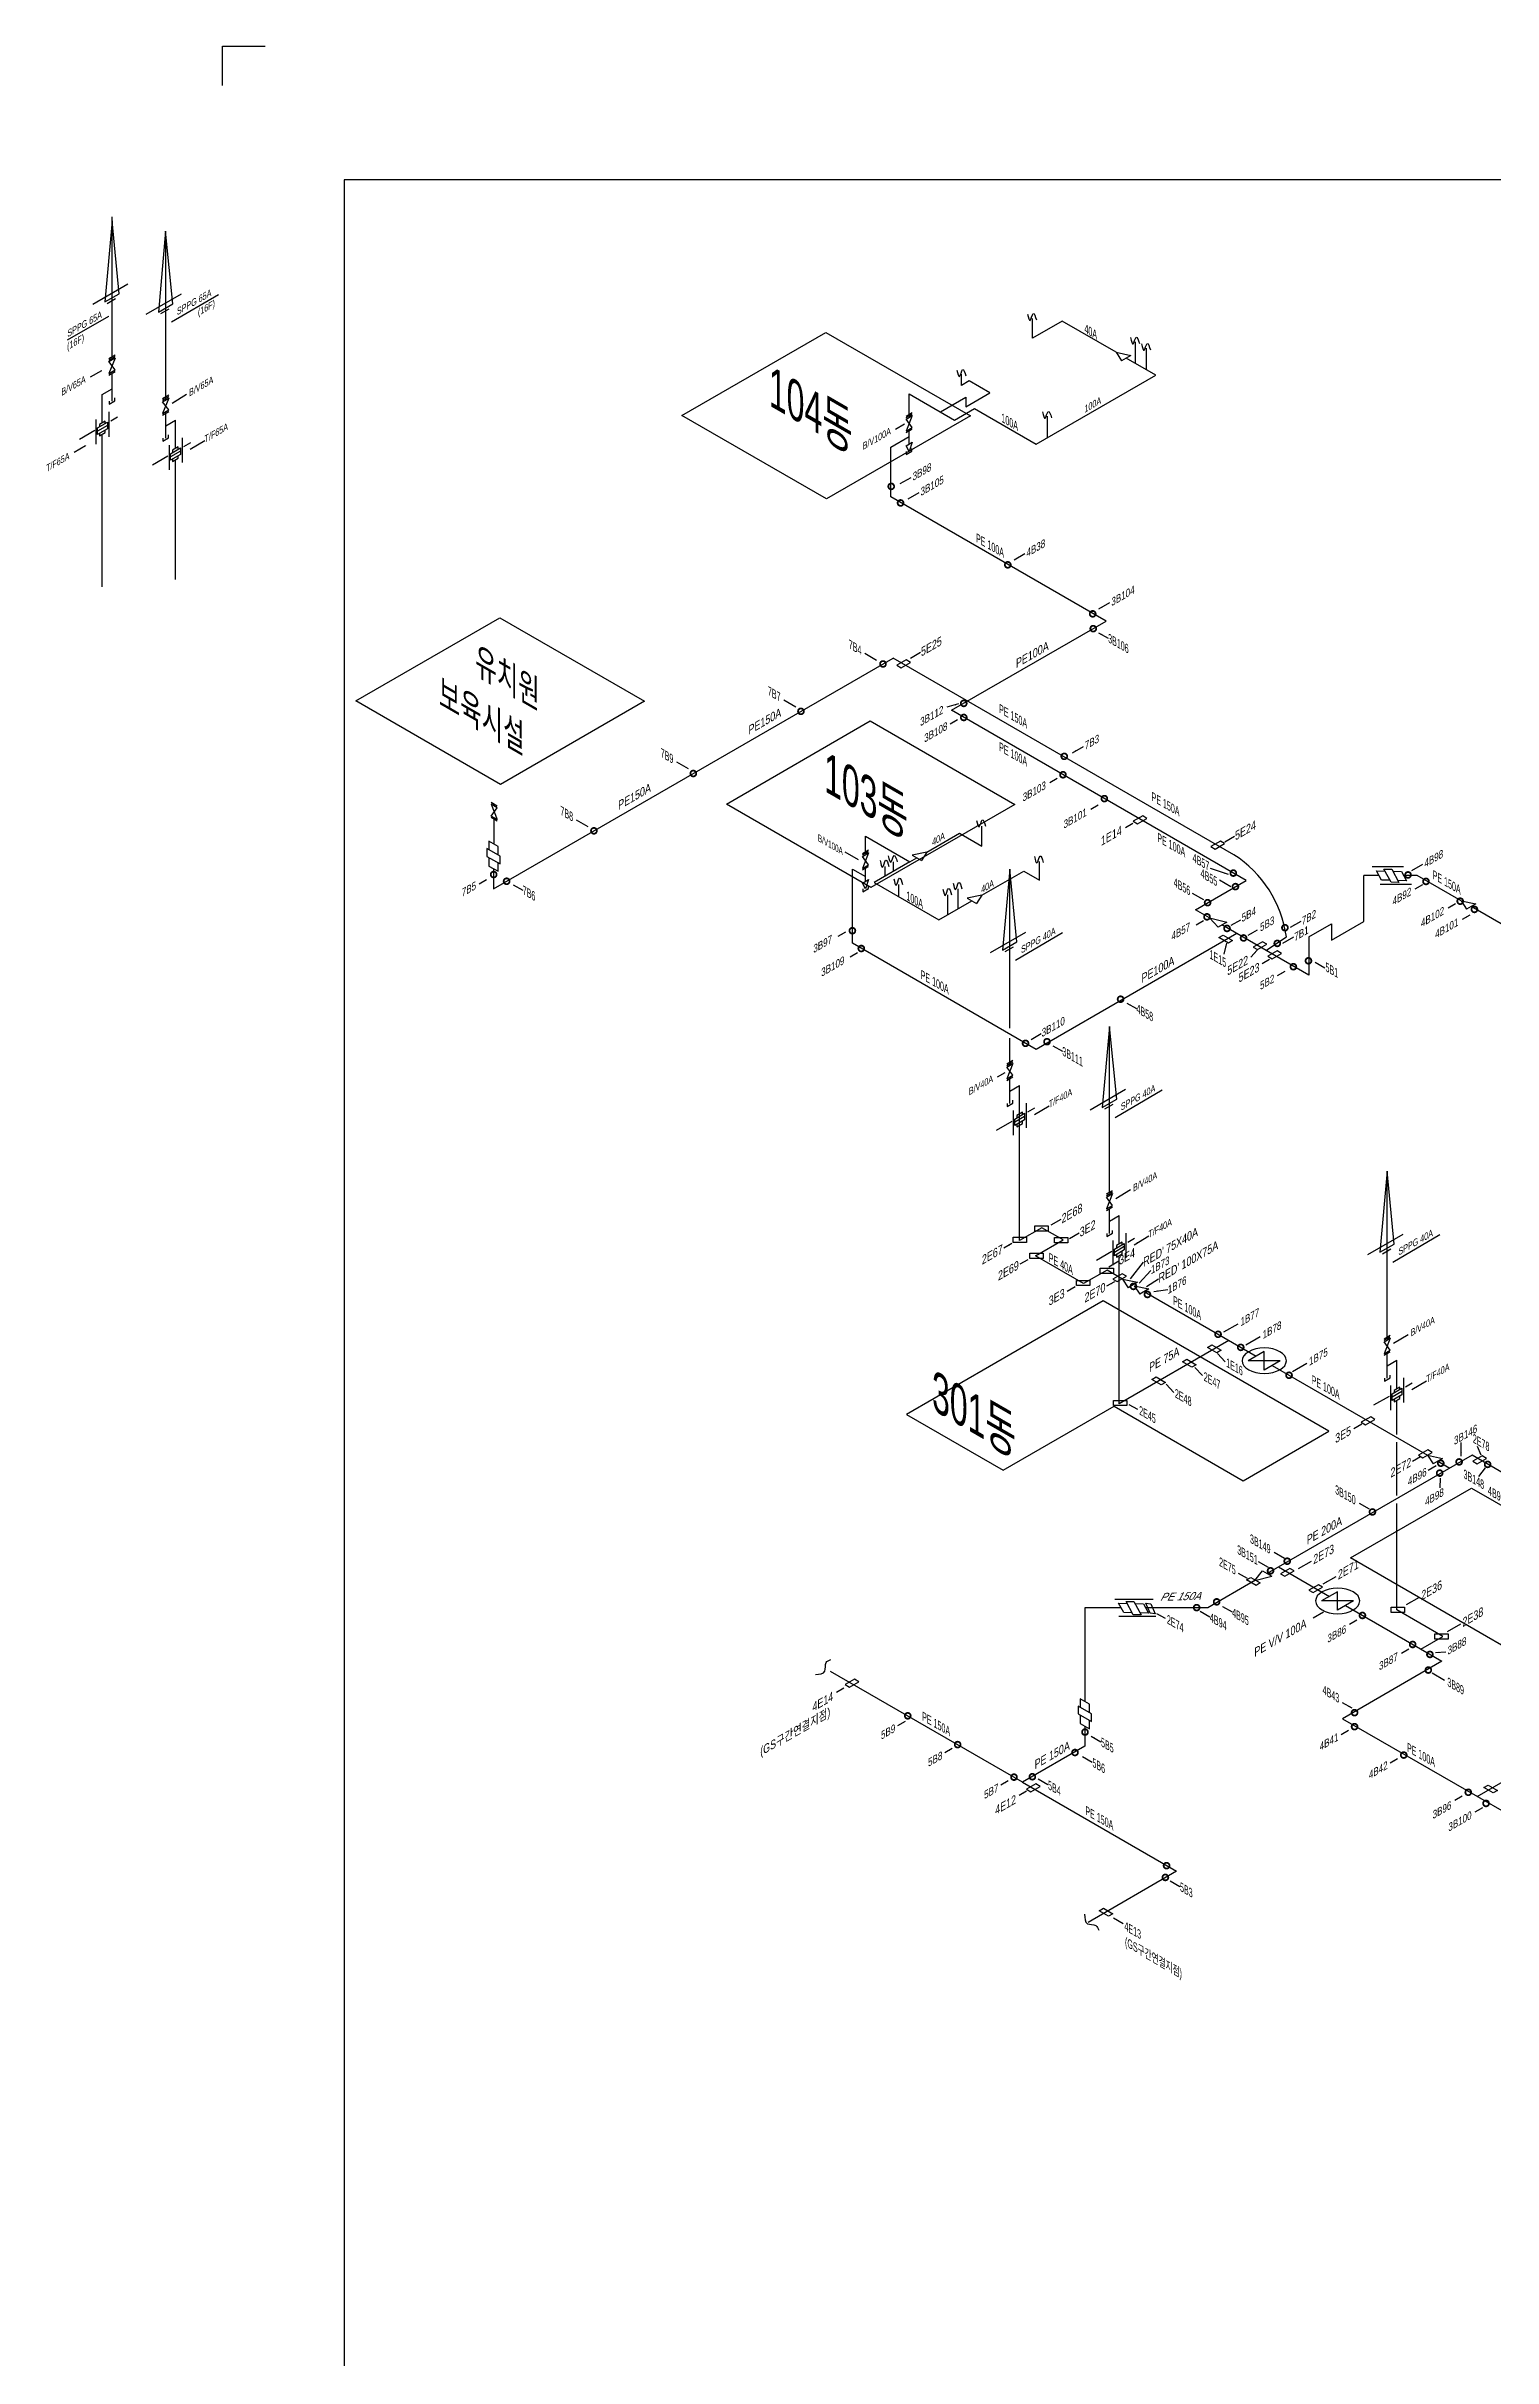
# Model space of a CAD drawing. Extents: x 207357 to 2790028, y 575219 to 1181204.
# Drawn here: x 207357 to 428327, y 828046 to 1181204 of the extents above; entities that cross this region are included whole.
import ezdxf

# ---------------------------------------------------------------- set-up
doc = ezdxf.new("R2010")
doc.units = 0
doc.header["$LTSCALE"] = 100
doc.layers.get('0').update_dxf_attribs({"linetype": 'CONTINUOUS'})
for name, color, linetype in [('2차ABF', 4, 'CONTINUOUS'), ('ABF', 4, 'CONTINUOUS'), ('EF', 6, 'CONTINUOUS'), ('GAS', 1, 'CONTINUOUS'), ('GTEXT', 2, 'CONTINUOUS'), ('건축', 9, 'CONTINUOUS'), ('연장', 3, 'CONTINUOUS')]:
    doc.layers.add(name, color=color, linetype=linetype)
doc.styles.get("Standard").update_dxf_attribs({"font": 'Dotum.ttf'})
doc.dimstyles.get("Standard").update_dxf_attribs({"dimtxt": 0.18, "dimasz": 0.18, "dimexe": 0.18, "dimexo": 0.0625, "dimgap": 0.09, "dimtad": 0, "dimtih": 1, "dimtoh": 1, "dimdec": 4, "dimzin": 0, "dimdsep": 46, "dimtxsty": 'Standard', "dimcen": 0.09, "dimadec": 0, "dimazin": 0, "dimtfac": 1, "dimtdec": 4, "dimtofl": 0, "dimtmove": 0, "dimatfit": 3, "dimfxl": 0, "dimtolj": 1, "dimtzin": 0, "dimarcsym": 0})

# ---------------------------------------------------------------- blocks, each defined once
blk = doc.blocks.new('E')
at = {"layer": 'EF'}
for p, q in [((266, 588), (-1165, -238)), ((-508, -618), (924, 208)), ((924, 208), (266, 588)), ((-1165, -238), (-508, -618))]:
    blk.add_line(p, q, dxfattribs=at)

msp = doc.modelspace()

# ---------------------------------------------------------------- linework, layer by layer
for p, q in [((304471, 1124783), (326447, 1137471)), ((326447, 1137471), (348536, 1124718)), ((326560, 1112030), (304471, 1124783)), ((348536, 1124718), (326560, 1112030)), ((254675, 1081184), (276651, 1093872)), ((276651, 1093872), (298739, 1081119)), ((276763, 1068431), (254675, 1081184)), ((298739, 1081119), (276763, 1068431)), ((311248, 1065429), (333225, 1078117)), ((333225, 1078117), (355313, 1065364)), ((333337, 1052676), (311248, 1065429)), ((355313, 1065364), (333337, 1052676)), ((368801, 989534), (355675, 981955)), ((403311, 969609), (368801, 989534)), ((355675, 981955), (338748, 972183)), ((338748, 972183), (353554, 963635)), ((353554, 963635), (370480, 973407)), ((370480, 973407), (390185, 962031)), ((390185, 962031), (403311, 969609)), ((406597, 950235), (425104, 960920)), ((425104, 960920), (509500, 912194)), ((490993, 901509), (406597, 950235))]:
    msp.add_line(p, q)
at = {"layer": 'ABF', "const_width": 271}
for points in [[(335989, 1113954, -1), (336880, 1113954, -1)], [(335989, 1113954, -1), (336880, 1113954, -1)], [(337415, 1111429, -1), (338307, 1111429, -1)], [(337415, 1111429, -1), (338307, 1111429, -1)], [(353798, 1101971, -1), (354689, 1101971, -1)], [(353798, 1101971, -1), (354689, 1101971, -1)], [(366770, 1094481, -1), (367662, 1094481, -1)], [(366770, 1094481, -1), (367662, 1094481, -1)], [(366852, 1092222, -1), (367743, 1092222, -1)], [(366852, 1092222, -1), (367743, 1092222, -1)], [(334735, 1086825, -1), (335626, 1086825, -1)], [(347072, 1080803, -1), (347963, 1080803, -1)], [(347072, 1080803, -1), (347963, 1080803, -1)], [(322200, 1079588, -1), (323091, 1079588, -1)], [(347072, 1078651, -1), (347963, 1078651, -1)], [(305755, 1070094, -1), (306647, 1070094, -1)], [(362232, 1069899, -1), (363123, 1069899, -1)], [(362423, 1072710, -1), (363314, 1072710, -1)], [(368548, 1066252, -1), (369439, 1066252, -1)], [(290575, 1061330, -1), (291467, 1061330, -1)], [(275260, 1054657, -1), (276151, 1054657, -1)], [(277235, 1053628, -1), (278127, 1053628, -1)], [(388255, 1054874, -1), (389147, 1054874, -1)], [(388573, 1052809, -1), (389465, 1052809, -1)], [(414941, 1054598, -1), (415832, 1054598, -1)], [(417680, 1053603, -1), (418571, 1053603, -1)], [(384324, 1050356, -1), (385216, 1050356, -1)], [(422909, 1050584, -1), (423800, 1050584, -1)], [(425083, 1049329, -1), (425974, 1049329, -1)], [(330057, 1046070, -1), (330948, 1046070, -1)], [(384226, 1048192, -1), (385117, 1048192, -1)], [(387292, 1046422, -1), (388183, 1046422, -1)], [(389814, 1044966, -1), (390706, 1044966, -1)], [(396132, 1046530, -1), (397023, 1046530, -1)], [(331418, 1043350, -1), (332310, 1043350, -1)], [(394964, 1044135, -1), (395856, 1044135, -1)], [(399726, 1041477, -1), (400617, 1041477, -1)], [(397423, 1040573, -1), (398314, 1040573, -1)], [(371031, 1035609, -1), (371922, 1035609, -1)], [(356507, 1028865, -1), (357398, 1028865, -1)], [(359787, 1029117, -1), (360678, 1029117, -1)], [(372993, 991731, -1), (373885, 991731, -1)], [(375132, 990496, -1), (376024, 990496, -1)], [(385923, 984414, -1), (386814, 984414, -1)], [(389387, 982414, -1), (390279, 982414, -1)], [(396766, 978154, -1), (397657, 978154, -1)], [(419941, 964712, -1), (420832, 964712, -1)], [(422742, 964914, -1), (423634, 964914, -1)], [(427100, 964536, -1), (427991, 964536, -1)], [(419776, 963202, -1), (420667, 963202, -1)], [(409501, 957269, -1), (410392, 957269, -1)], [(396476, 949750, -1), (397368, 949750, -1)], [(393935, 948282, -1), (394826, 948282, -1)], [(382650, 942650, -1), (383542, 942650, -1)], [(385709, 943533, -1), (386601, 943533, -1)], [(407972, 941454, -1), (408863, 941454, -1)], [(415645, 937024, -1), (416536, 937024, -1)], [(418278, 935504, -1), (419169, 935504, -1)], [(418035, 933114, -1), (418927, 933114, -1)], [(338516, 926123, -1), (339407, 926123, -1)], [(406768, 926609, -1), (407660, 926609, -1)], [(346138, 921722, -1), (347029, 921722, -1)], [(365589, 923638, -1), (366481, 923638, -1)], [(406773, 924466, -1), (407665, 924466, -1)], [(364058, 920515, -1), (364949, 920515, -1)], [(414285, 920129, -1), (415177, 920129, -1)], [(354743, 916754, -1), (355634, 916754, -1)], [(357550, 916818, -1), (358442, 916818, -1)], [(424141, 914439, -1), (425032, 914439, -1)], [(426860, 912739, -1), (427751, 912739, -1)], [(377871, 901433, -1), (378762, 901433, -1)], [(378057, 903231, -1), (378948, 903231, -1)]]:
    msp.add_lwpolyline(points, format="xyb", close=True, dxfattribs=at)
at = {"layer": 'EF'}
for points in [[(358391, 1001001), (360433, 1001001), (360433, 1000191), (358391, 1000191)], [(355067, 999255), (357108, 999255), (357108, 998445), (355067, 998445)], [(357624, 996785), (359665, 996785), (359665, 995975), (357624, 995975)], [(361375, 999212), (363416, 999212), (363416, 998402), (361375, 998402)], [(364742, 992654), (366783, 992654), (366783, 991844), (364742, 991844)], [(368364, 994528), (370406, 994528), (370406, 993718), (368364, 993718)], [(370369, 974319), (372411, 974319), (372411, 973509), (370369, 973509)], [(412783, 942730), (414824, 942730), (414824, 941920), (412783, 941920)], [(419469, 938660), (421510, 938660), (421510, 937850), (419469, 937850)]]:
    msp.add_lwpolyline(points, close=True, dxfattribs=at)
at = {"layer": 'GAS'}
for p, q in [((217412, 1137648), (217412, 1155130)), ((225607, 1131999), (225607, 1152883)), ((217412, 1133773), (217412, 1137648)), ((358037, 1136609), (358037, 1139630)), ((362549, 1139214), (358037, 1136609)), ((370790, 1134456), (362549, 1139214)), ((373734, 1132756), (373734, 1136049)), ((375418, 1131784), (375418, 1135077)), ((217412, 1126983), (217412, 1131240)), ((225607, 1127654), (225607, 1131999)), ((347165, 1129374), (347165, 1131096)), ((358601, 1120417), (376853, 1130956)), ((376853, 1130956), (372340, 1133561)), ((215924, 1128017), (217412, 1128876)), ((215924, 1123672), (215924, 1128017)), ((339166, 1128108), (346115, 1124096)), ((339166, 1124976), (339166, 1128108)), ((343956, 1125342), (347840, 1127584)), ((348356, 1130062), (347165, 1129374)), ((347840, 1126134), (351500, 1128247)), ((347840, 1127584), (347840, 1126134)), ((351500, 1128247), (348356, 1130062)), ((225607, 1121334), (225607, 1125121)), ((225607, 1123228), (227096, 1124087)), ((227096, 1119742), (227096, 1124087)), ((346115, 1124096), (349172, 1125861)), ((349172, 1125861), (358601, 1120417)), ((360307, 1121402), (360307, 1124695)), ((215924, 1098615), (215924, 1121925)), ((336382, 1119973), (339166, 1121580)), ((336382, 1112350), (336382, 1119973)), ((339166, 1121580), (339166, 1122443)), ((339166, 1120447), (339166, 1121928)), ((227096, 1099751), (227096, 1117995)), ((369250, 1093374), (336382, 1112350)), ((345656, 1079752), (369250, 1093374)), ((275688, 1052483), (336750, 1087737)), ((388795, 1057689), (336750, 1087737)), ((390660, 1053769), (345656, 1079752)), ((275775, 1059298), (275775, 1063086)), ((332504, 1058162), (332504, 1060531)), ((332504, 1060531), (339301, 1056607)), ((341884, 1058098), (346844, 1060962)), ((346844, 1060962), (350258, 1058991)), ((350258, 1058991), (350258, 1062036)), ((339301, 1056607), (333807, 1053435)), ((336768, 1055144), (336768, 1056603)), ((339301, 1056607), (340335, 1057204)), ((359072, 1053816), (359072, 1056636)), ((275688, 1055556), (275688, 1052483)), ((330505, 1044148), (330505, 1055498)), ((330505, 1055498), (332504, 1054344)), ((332504, 1054765), (332504, 1055628)), ((332504, 1053633), (332504, 1055113)), ((333807, 1053435), (343722, 1047711)), ((335508, 1054417), (335508, 1055876)), ((337599, 1051246), (337599, 1053114)), ((346663, 1049410), (346663, 1052454)), ((350302, 1051510), (356683, 1055195)), ((354558, 1034504), (354558, 1055388)), ((356683, 1055195), (359072, 1053816)), ((382896, 1049286), (390660, 1053769)), ((410950, 1054523), (408625, 1054520)), ((408632, 1047490), (408632, 1054520)), ((416789, 1054530), (414688, 1054527)), ((423499, 1050656), (416789, 1054530)), ((343722, 1047711), (348753, 1050616)), ((345089, 1048500), (345089, 1051545)), ((385062, 1048036), (382896, 1049286)), ((430570, 1046574), (425049, 1049761)), ((389228, 1045630), (358583, 1027937)), ((400228, 1039280), (386948, 1046947)), ((400228, 1045138), (403688, 1047136)), ((403688, 1044636), (408632, 1047490)), ((403688, 1047136), (403688, 1044636)), ((358583, 1027937), (330505, 1044148)), ((393661, 1043071), (396799, 1045156)), ((400228, 1045138), (400228, 1039280)), ((354558, 1031196), (354558, 1034504)), ((369789, 1010476), (369789, 1031359)), ((354558, 1028470), (354558, 1029645)), ((354558, 1026002), (354558, 1029593)), ((354558, 1019682), (354558, 1023469)), ((354558, 1021575), (356047, 1022435)), ((356047, 1002255), (356047, 1022435)), ((356047, 1022247), (356047, 1022435)), ((369789, 1006131), (369789, 1010476)), ((412201, 988354), (412201, 1009238)), ((369789, 999811), (369789, 1003598)), ((356047, 998728), (356047, 1002255)), ((359456, 1000696), (356047, 998728)), ((362689, 998830), (359456, 1000696)), ((369789, 1001704), (371277, 1002563)), ((371277, 998219), (371277, 1002563)), ((358475, 996397), (362689, 998830)), ((365824, 992154), (358475, 996397)), ((371277, 978227), (371277, 996471)), ((369400, 994218), (365824, 992154)), ((371791, 992838), (369400, 994218)), ((375098, 990929), (392165, 981075)), ((412201, 984009), (412201, 988354)), ((388028, 983464), (371277, 973793)), ((394611, 979663), (418383, 965938)), ((412201, 977689), (412201, 981476)), ((412201, 979582), (413690, 980442)), ((413690, 976097), (413690, 980442)), ((371277, 973793), (371277, 978227)), ((413690, 969116), (413690, 974350)), ((413690, 959803), (413690, 967916)), ((425177, 965940), (393886, 947874)), ((419932, 965044), (421778, 963978)), ((430298, 962983), (425177, 965940)), ((413690, 946975), (413690, 958561)), ((392000, 946785), (384826, 942643)), ((395599, 948863), (403371, 944375)), ((413690, 942305), (413690, 946975)), ((405817, 942963), (420557, 934453)), ((371556, 942627), (366017, 942612)), ((366017, 942612), (366017, 928329)), ((384826, 942643), (375294, 942631)), ((420721, 938246), (413690, 942305)), ((417354, 936302), (420721, 938246)), ((356493, 915965), (327161, 932899)), ((420557, 934453), (405374, 925686)), ((405374, 925686), (464284, 891675)), ((366017, 924537), (366017, 921463)), ((425927, 913820), (444835, 924737)), ((366017, 921463), (356493, 915965)), ((356493, 915965), (380039, 902370)), ((380039, 902370), (366525, 894568))]:
    msp.add_line(p, q, dxfattribs=at)
at = {"layer": 'GAS', "color": 50}
for p, q in [((216843, 1139904), (210570, 1136283)), ((215778, 1131629), (214045, 1130629)), ((213353, 1120159), (211620, 1119159))]:
    msp.add_line(p, q, dxfattribs=at)
at = {"layer": 'GAS'}
msp.add_arc((379069, 1042656), 17905, 8.02845, 57.09949, dxfattribs=at)
at = {"layer": 'GAS', "color": 50}
for points in [[(216826, 1139933), (217016, 1140004), (216860, 1139875)], [(215761, 1131658), (215951, 1131729), (215794, 1131600)], [(213336, 1120188), (213526, 1120259), (213369, 1120130)]]:
    msp.add_solid(points, dxfattribs=at)
at = {"layer": 'GTEXT', "color": 5}
for p, q in [((252876, 1160791), (252876, 662594)), ((965488, 1160791), (252876, 1160791))]:
    msp.add_line(p, q, dxfattribs=at)
at = {"layer": 'GTEXT'}
for p, q in [((217404, 1154518), (216306, 1142132)), ((218501, 1143400), (217404, 1154518)), ((225599, 1152970), (224501, 1140583)), ((226696, 1141851), (225599, 1152970)), ((214452, 1141801), (219843, 1144913)), ((216306, 1142132), (218501, 1143400)), ((216688, 1141916), (217950, 1142644)), ((222646, 1140252), (228037, 1143365)), ((224501, 1140583), (226696, 1141851)), ((224883, 1140367), (226145, 1141095)), ((216942, 1133502), (217883, 1134045)), ((216942, 1133258), (217883, 1133801)), ((370790, 1134456), (371631, 1133152)), ((370790, 1134456), (373049, 1133971)), ((373049, 1133971), (371631, 1133152)), ((216942, 1133018), (217883, 1133562)), ((217883, 1133562), (216942, 1131208)), ((217883, 1131751), (216942, 1133018)), ((216942, 1131208), (217883, 1131751)), ((216942, 1130968), (217883, 1131512)), ((216989, 1126534), (217859, 1127036)), ((216989, 1126997), (216989, 1126534)), ((217859, 1127036), (217859, 1127461)), ((225137, 1127383), (226078, 1127926)), ((225137, 1127139), (226078, 1127682)), ((226078, 1127443), (225137, 1125089)), ((225137, 1126900), (226078, 1127443)), ((226078, 1125632), (225137, 1126900)), ((214949, 1124186), (214949, 1120403)), ((215178, 1122883), (216691, 1123757)), ((216691, 1123261), (215178, 1122388)), ((216360, 1123924), (215488, 1123421)), ((215488, 1123421), (215488, 1123062)), ((216360, 1123566), (216360, 1123924)), ((216691, 1123757), (216691, 1122750)), ((216926, 1125327), (216926, 1121545)), ((217208, 1123959), (218268, 1124571)), ((225137, 1125089), (226078, 1125632)), ((225137, 1124850), (226078, 1125393)), ((338695, 1124705), (339636, 1125248)), ((338695, 1124461), (339636, 1125004)), ((338695, 1124222), (339636, 1124765)), ((339636, 1124765), (338695, 1122411)), ((339636, 1122954), (338695, 1124222)), ((212417, 1121193), (214774, 1122553)), ((215178, 1121876), (215178, 1122883)), ((216691, 1122750), (215178, 1121876)), ((215488, 1121673), (216360, 1122177)), ((215488, 1122055), (215488, 1121673)), ((216360, 1122177), (216360, 1122559)), ((225184, 1120885), (226053, 1121387)), ((225184, 1121348), (225184, 1120885)), ((226053, 1121387), (226053, 1121812)), ((226121, 1120256), (226121, 1116473)), ((226349, 1118953), (227863, 1119827)), ((227532, 1119994), (226660, 1119491)), ((227532, 1119636), (227532, 1119994)), ((227863, 1119827), (227863, 1118820)), ((228098, 1121397), (228098, 1117615)), ((228379, 1120029), (229440, 1120641)), ((338695, 1122411), (339636, 1122954)), ((338695, 1122171), (339636, 1122715)), ((338695, 1120176), (339636, 1120719)), ((339166, 1119308), (338695, 1120176)), ((339636, 1120719), (339166, 1119308)), ((339610, 1119330), (339610, 1119755)), ((223589, 1117263), (225945, 1118623)), ((227863, 1119331), (226349, 1118458)), ((226349, 1117946), (226349, 1118953)), ((227863, 1118820), (226349, 1117946)), ((226660, 1119491), (226660, 1119132)), ((226660, 1117743), (227532, 1118247)), ((226660, 1118125), (226660, 1117743)), ((227532, 1118247), (227532, 1118629)), ((338741, 1118828), (339610, 1119330)), ((338741, 1119292), (338741, 1118828)), ((276245, 1065104), (275304, 1065647)), ((275304, 1065407), (276245, 1063053)), ((276245, 1064864), (275304, 1065407)), ((275304, 1063597), (276245, 1064864)), ((276245, 1063053), (275304, 1063597)), ((276245, 1062814), (275304, 1063357)), ((274991, 1059751), (274991, 1058453)), ((276385, 1058946), (274991, 1059751)), ((276693, 1057470), (274686, 1058629)), ((274686, 1058629), (274686, 1057434)), ((274686, 1057434), (276693, 1056275)), ((274991, 1057258), (274991, 1055959)), ((274991, 1055959), (276385, 1055154)), ((276385, 1057648), (276385, 1058946)), ((276385, 1055154), (276385, 1056452)), ((276693, 1056275), (276693, 1057470)), ((332034, 1057890), (332975, 1058433)), ((332034, 1057646), (332975, 1058190)), ((332975, 1057950), (332034, 1055596)), ((332034, 1057407), (332975, 1057950)), ((332975, 1056139), (332034, 1057407)), ((332034, 1055596), (332975, 1056139)), ((341884, 1058098), (339626, 1057613)), ((339626, 1057613), (341044, 1056794)), ((341884, 1058098), (341044, 1056794)), ((332034, 1055357), (332975, 1055900)), ((332034, 1053361), (332975, 1053904)), ((332504, 1052493), (332034, 1053361)), ((332080, 1052014), (332949, 1052516)), ((332080, 1052477), (332080, 1052014)), ((332975, 1053904), (332504, 1052493)), ((332949, 1052516), (332949, 1052940)), ((354550, 1055475), (353452, 1043088)), ((355647, 1044356), (354550, 1055475)), ((414691, 1055824), (409914, 1055818)), ((411341, 1053806), (410570, 1055220)), ((410570, 1055220), (411869, 1055188)), ((415911, 1053121), (411134, 1053115)), ((412640, 1053774), (411341, 1053806)), ((412808, 1053465), (411698, 1055500)), ((411698, 1055500), (412893, 1055471)), ((414003, 1053436), (412808, 1053465)), ((412893, 1055471), (414003, 1053436)), ((413063, 1055159), (414361, 1055127)), ((415132, 1053713), (413834, 1053745)), ((414361, 1055127), (415132, 1053713)), ((350302, 1051510), (348043, 1051025)), ((348043, 1051025), (349462, 1050206)), ((350302, 1051510), (349462, 1050206)), ((423499, 1050656), (424339, 1049352)), ((423499, 1050656), (425758, 1050171)), ((425758, 1050171), (424339, 1049352)), ((351597, 1042757), (356988, 1045870)), ((385062, 1048036), (387697, 1047379)), ((385062, 1048036), (386360, 1046607)), ((387697, 1047379), (386360, 1046607)), ((353452, 1043088), (355647, 1044356)), ((353834, 1042872), (355096, 1043600)), ((369780, 1031446), (368683, 1019060)), ((370878, 1020327), (369780, 1031446)), ((354088, 1025731), (355028, 1026274)), ((354088, 1025487), (355028, 1026030)), ((354088, 1025247), (355028, 1025791)), ((355028, 1025791), (354088, 1023437)), ((355028, 1023980), (354088, 1025247)), ((354088, 1023437), (355028, 1023980)), ((354088, 1023197), (355028, 1023741)), ((366828, 1018729), (372219, 1021841)), ((354135, 1019233), (355004, 1019735)), ((354135, 1019696), (354135, 1019233)), ((355004, 1019735), (355004, 1020160)), ((355072, 1018604), (355072, 1014821)), ((355300, 1017301), (356814, 1018175)), ((356814, 1017679), (355300, 1016805)), ((355300, 1016294), (355300, 1017301)), ((356814, 1017168), (355300, 1016294)), ((356483, 1018342), (355611, 1017838)), ((355611, 1017838), (355611, 1017480)), ((356483, 1017983), (356483, 1018342)), ((356814, 1018175), (356814, 1017168)), ((357048, 1019745), (357048, 1015963)), ((357330, 1018376), (358390, 1018988)), ((368683, 1019060), (370878, 1020327)), ((369065, 1018843), (370326, 1019572)), ((352540, 1015611), (354896, 1016971)), ((355611, 1016091), (356483, 1016594)), ((355611, 1016473), (355611, 1016091)), ((356483, 1016594), (356483, 1016977)), ((412193, 1009324), (411095, 996938)), ((413290, 998206), (412193, 1009324)), ((369319, 1005859), (370259, 1006403)), ((369319, 1005616), (370259, 1006159)), ((369319, 1005376), (370259, 1005919)), ((370259, 1005919), (369319, 1003566)), ((370259, 1004109), (369319, 1005376)), ((369319, 1003566), (370259, 1004109)), ((369319, 1003326), (370259, 1003869)), ((369366, 999362), (370235, 999864)), ((369366, 999825), (369366, 999362)), ((370235, 999864), (370235, 1000288)), ((372279, 999874), (372279, 996091)), ((409240, 996607), (414631, 999720)), ((367771, 995739), (370127, 997100)), ((370302, 998732), (370302, 994950)), ((370531, 997430), (372044, 998303)), ((372044, 997808), (370531, 996934)), ((370531, 996423), (370531, 997430)), ((372044, 997296), (370531, 996423)), ((371713, 998471), (370841, 997967)), ((370841, 997967), (370841, 997609)), ((370841, 996220), (371713, 996723)), ((370841, 996602), (370841, 996220)), ((371713, 998112), (371713, 998471)), ((371713, 996723), (371713, 997105)), ((372044, 998303), (372044, 997296)), ((372561, 998505), (373621, 999117)), ((411095, 996938), (413290, 998206)), ((411477, 996722), (412739, 997450)), ((371791, 992838), (374049, 992353)), ((371791, 992838), (372631, 991534)), ((374049, 992353), (372631, 991534)), ((373549, 991823), (374389, 990519)), ((373549, 991823), (375807, 991338)), ((375807, 991338), (374389, 990519)), ((393388, 981781), (390942, 980369)), ((393388, 978957), (393388, 981781)), ((411731, 983738), (412672, 984281)), ((411731, 983494), (412672, 984037)), ((411731, 983255), (412672, 983798)), ((412672, 983798), (411731, 981444)), ((412672, 981987), (411731, 983255)), ((411731, 981444), (412672, 981987)), ((395834, 980369), (390942, 980369)), ((395834, 980369), (393388, 978957)), ((411731, 981204), (412672, 981748)), ((410183, 973618), (412539, 974978)), ((411778, 977240), (412647, 977742)), ((411778, 977703), (411778, 977240)), ((412647, 977742), (412647, 978167)), ((412715, 976611), (412715, 972828)), ((412943, 975308), (414457, 976182)), ((414457, 975686), (412943, 974812)), ((412943, 974301), (412943, 975308)), ((414457, 975175), (412943, 974301)), ((414126, 976349), (413254, 975846)), ((413254, 975846), (413254, 975487)), ((414126, 975991), (414126, 976349)), ((414126, 974601), (414126, 974984)), ((414457, 976182), (414457, 975175)), ((414692, 977752), (414692, 973970)), ((414973, 976383), (416034, 976995)), ((413254, 974098), (414126, 974601)), ((413254, 974480), (413254, 974098)), ((418383, 965938), (420642, 965453)), ((418383, 965938), (419223, 964634)), ((420642, 965453), (419223, 964634)), ((392000, 946785), (393176, 948283)), ((392000, 946785), (394595, 947464)), ((393176, 948283), (394595, 947464)), ((376466, 943884), (370604, 943877)), ((371176, 943324), (372474, 943292)), ((371947, 941910), (371176, 943324)), ((372304, 943605), (373499, 943576)), ((373414, 941569), (372304, 943605)), ((373499, 943576), (374609, 941540)), ((373669, 943263), (374967, 943232)), ((374967, 943232), (375738, 941818)), ((404594, 945081), (402148, 943669)), ((407040, 943669), (402148, 943669)), ((404594, 942257), (404594, 945081)), ((407040, 943669), (404594, 942257)), ((376880, 941320), (371225, 941313)), ((373245, 941878), (371947, 941910)), ((374609, 941540), (373414, 941569)), ((375738, 941818), (374440, 941849)), ((365015, 927610), (365015, 926415)), ((367023, 926451), (365015, 927610)), ((365015, 926415), (367023, 925256)), ((366715, 927927), (365320, 928732)), ((365320, 928732), (365320, 927434)), ((365320, 926239), (365320, 924940)), ((366715, 926629), (366715, 927927)), ((366715, 924135), (366715, 925433)), ((367023, 925256), (367023, 926451)), ((365320, 924940), (366715, 924135))]:
    msp.add_line(p, q, dxfattribs=at)
at = {"layer": 'GTEXT', "ltscale": 0.6, "extrusion": (0, 0, -1)}
for centre in [(393429, 980374), (404635, 943674)]:
    msp.add_ellipse(centre, major_axis=(-3376, 0), ratio=0.5773503, dxfattribs=at)
at = {"layer": 'GTEXT'}
for points in [[(357265, 1140293), (357653, 1139325), (358137, 1140358), (358622, 1139390)], [(372986, 1136684), (373374, 1135716), (373858, 1136749), (374343, 1135781)], [(374670, 1135712), (375058, 1134744), (375543, 1135777), (376027, 1134808)], [(346473, 1131737), (346861, 1130769), (347345, 1131801), (347830, 1130833)], [(359559, 1125330), (359946, 1124362), (360431, 1125395), (360915, 1124427)], [(349480, 1062933), (349868, 1061965), (350353, 1062998), (350837, 1062030)], [(334730, 1056774), (335118, 1055805), (335602, 1056838), (336087, 1055870)], [(335990, 1057501), (336377, 1056533), (336862, 1057566), (337347, 1056597)], [(358311, 1057404), (358698, 1056436), (359183, 1057469), (359668, 1056500)], [(336821, 1054012), (337209, 1053044), (337694, 1054076), (338178, 1053108)], [(344311, 1052443), (344699, 1051475), (345183, 1052507), (345668, 1051539)], [(345886, 1053352), (346273, 1052384), (346758, 1053416), (347242, 1052448)], [(324889, 932421), (326299, 932949), (326501, 934264), (327191, 934744)], [(365972, 895801), (366405, 894359), (367704, 894070), (368137, 893350)]]:
    msp.add_spline(points, degree=3, dxfattribs=at)
at = {"layer": '건축'}
for p, q in [((234293, 1181204), (240790, 1181204)), ((234293, 1175224), (234293, 1181204))]:
    msp.add_line(p, q, dxfattribs=at)

# ---------------------------------------------------------------- block references
at = {"layer": 'GAS'}
for p in [(338469, 1086864), (374584, 1063033), (386446, 1059164), (392900, 1043810), (395113, 1042397), (371438, 993083), (409414, 971211), (418160, 966162), (426448, 965248), (397077, 948068), (401417, 945562), (330581, 931122), (358277, 915132)]:
    msp.add_blockref('E', p, dxfattribs=at)
at = {"layer": 'GAS', "xscale": -1}
for p in [(387428, 1044808), (385656, 982202), (381845, 980002), (377178, 977307), (391654, 946670), (427894, 914953), (369134, 896126)]:
    msp.add_blockref('E', p, dxfattribs=at)
at = {"layer": 'GAS', "xscale": -1, "rotation": 143.4927663217757}
msp.add_blockref('E', (376120, 942427), dxfattribs=at)

# ---------------------------------------------------------------- texts
at = {"layer": '2차ABF', "oblique": 30}
for s, p in [('3B98', (339708, 1114755)), ('3B105', (340920, 1112443)), ('4B38', (357099, 1103103)), ('3B104', (370071, 1095613)), ('3B112', (340864, 1077273)), ('3B108', (341475, 1074780)), ('7B3', (366019, 1073656)), ('3B103', (356520, 1065732)), ('3B101', (362772, 1061630)), ('4B98', (417889, 1055660)), ('7B5', (270842, 1051198)), ('4B92', (413028, 1049882)), ('5B4', (389974, 1047342)), ('7B2', (399161, 1046871)), ('4B102', (417362, 1046551)), ('3B97', (324544, 1042607)), ('4B57', (379246, 1044530)), ('5B3', (392782, 1045896)), ('7B1', (398016, 1044427)), ('4B101', (419529, 1044830)), ('3B109', (325746, 1039002)), ('5B2', (392782, 1036987)), ('3B110', (359422, 1029765)), ('1B73', (376094, 993550)), ('1B76', (378684, 990515)), ('1B77', (389795, 985610)), ('1B78', (393181, 983655)), ('1B75', (400265, 979565)), ('3B146', (422415, 967456)), ('4B96', (415361, 961221)), ('4B98', (417988, 958139)), ('3B86', (403073, 937210)), ('3B87', (410961, 933015)), ('3B88', (421432, 935390)), ('5B9', (334876, 922454)), ('4B41', (401892, 920737)), ('5B8', (342074, 918298)), ('4B42', (409404, 916400)), ('5B7', (350635, 913355)), ('3B96', (419146, 910310)), ('3B100', (421552, 908395))]:
    msp.add_text(s, height=1079.9, rotation=30, dxfattribs=at).set_placement(p)
at = {"layer": 'ABF', "oblique": 330, "width": 0.8}
for s, p in [('3B106', (369574, 1090170)), ('7B4', (329949, 1089241)), ('7B7', (317598, 1082110)), ('7B9', (301218, 1072653)), ('7B8', (285905, 1063812)), ('4B57', (382485, 1056634)), ('7B6', (280139, 1051667)), ('4B56', (379587, 1052872)), ('4B55', (383705, 1054278)), ('5B1', (402781, 1039926)), ('4B58', (373906, 1033581)), ('3B111', (362575, 1027067)), ('3B150', (404248, 960104)), ('3B148', (423862, 962478)), ('4B93', (427598, 959973)), ('3B149', (391242, 952595)), ('3B151', (389289, 950927)), ('4B94', (385119, 940577)), ('4B95', (388523, 941319)), ('4B43', (402340, 929506)), ('3B89', (421392, 930706)), ('5B5', (368482, 921503)), ('5B6', (367171, 918374)), ('5B4', (360395, 914953)), ('5B3', (380553, 899390))]:
    msp.add_text(s, height=1196.2, rotation=330, dxfattribs=at).set_placement(p)
at = {"layer": 'EF', "oblique": 30}
for s, p in [('5E25', (340985, 1087921)), ('1E14', (368474, 1058992)), ('5E24', (388959, 1059819)), (' 5E22', (387397, 1038957)), (' 5E23 ', (389135, 1037879)), ('2E68', (362467, 1001311)), ('3E2', (365233, 999223)), ('2E67', (350292, 995016)), ('3E4', (371254, 994925)), ('2E69', (352750, 992560)), ('3E3', (360504, 988719)), ('2E70', (365976, 989199)), ('3E5', (404259, 967716)), ('2E72', (412701, 962453)), ('2E73', (400907, 949227)), ('2E71', (404676, 946887)), ('2E36', (417407, 943732)), ('2E38', (423703, 939637)), ('4E14', (324402, 926694)), ('4E12', (352319, 910934))]:
    msp.add_text(s, height=1199.9, rotation=30, dxfattribs=at).set_placement(p)
at = {"layer": 'EF', "oblique": 330, "width": 0.8}
for s, p in [('1E15', (385070, 1041869)), ('2E47', (384178, 977367)), ('1E16', (387607, 979487)), ('2E48', (379778, 974797)), ('2E45', (374314, 972192)), ('2E78', (425285, 967901)), ('2E75', (386527, 949075)), ('2E74', (378558, 940260)), ('4E13', (372064, 893398))]:
    msp.add_text(s, height=1196.2, rotation=330, dxfattribs=at).set_placement(p)
at = {"layer": 'GTEXT', "oblique": 30}
for s, height, rotation, p in [('SPPG 65A', 959.9, 30, (227327, 1140063)), ('(16F)', 959.9, 30, (230531, 1139953)), ('(16F)', 959.9, 30, (210541, 1134721)), ('SPPG 65A', 959.9, 30, (210593, 1136711)), ('B/V65A', 959.9, 30, (209677, 1127743)), ('B/V65A', 959.9, 30, (229182, 1127665)), ('100A', 959.9, 30, (365961, 1125167)), ('T/F65A', 959.9, 30, (231548, 1120579)), ('B/V100A', 959.9, 30, (332083, 1119487)), ('T/F65A', 959.9, 30, (207332, 1116097)), ('PE100A', 1199.9, 30, (355497, 1086156)), ('PE150A', 1199.9, 30, (314635, 1075966)), ('PE150A', 1199.9, 30, (294731, 1064475)), ('40A', 959.9, 30, (342684, 1059001)), ('40A', 959.9, 30, (350175, 1051755)), ('SPPG 40A', 959.9, 30, (356278, 1042567)), ('PE100A', 1199.9, 30, (374683, 1038043)), ('B/V40A', 959.9, 30, (348301, 1020892)), ('T/F40A', 959.9, 30, (360499, 1018927)), ('SPPG 40A', 959.9, 30, (371509, 1018539)), ('B/V40A', 959.9, 30, (373364, 1006141)), ("RED' 75X40A", 1199.89, 30, (374939, 994681)), ('T/F40A', 959.9, 30, (375730, 999056)), ('SPPG 40A', 959.9, 30, (413921, 996417)), ("RED' 100X75A", 1199.89, 30, (377278, 992211)), ('B/V40A', 959.9, 30, (415776, 984020)), ('PE 75A', 1199.9, 30, (375831, 978576)), ('T/F40A', 959.9, 30, (418142, 976934)), ('PE 200A', 1199.9, 30, (399924, 952230)), ('PE 150A', 1199.9, 1.49589, (377460, 943687)), ('PE V/V 100A', 1199.89, 30, (391914, 935081)), ('(GS구간연결지점)', 1199.9, 30, (316432, 919941)), ('PE 150A', 1199.9, 30, (358347, 917923))]:
    msp.add_text(s, height=height, rotation=rotation, dxfattribs=at).set_placement(p)
at = {"layer": 'GTEXT', "oblique": 330, "width": 0.8}
for s, height, p in [('40A', 1196.2, (365955, 1137452)), ('104동', 5382.9, (317752, 1126354)), ('100A', 1196.2, (353268, 1123843)), ('PE 100A', 1196.2, (349385, 1105488)), ('유치원', 3768, (272896, 1085463)), ('보육시설', 3768, (267323, 1080547)), ('PE 150A', 1196.2, (352923, 1079403)), ('PE 100A', 1196.2, (352923, 1073583)), ('103동', 5382.9, (326188, 1067442)), ('PE 150A', 1196.2, (376200, 1065964)), ('B/V100A', 957, (325238, 1059787)), ('PE 100A', 1196.2, (377077, 1059725)), ('PE 150A', 1196.2, (419144, 1054026)), ('100A', 1196.2, (338759, 1050817)), ('PE 100A', 1196.2, (340934, 1038779)), ('PE 40A', 1196.2, (360506, 995550)), ('PE 100A', 1196.2, (379494, 989001)), ('301동', 5382.9, (342680, 972932)), ('PE 100A', 1196.2, (400651, 976876)), ('PE 150A', 1196.2, (341162, 925447)), ('PE 100A', 1196.2, (415218, 920716)), ('PE 150A', 1196.2, (366089, 911055)), ('(GS구간연결지점)', 1196.2, (372151, 891013))]:
    msp.add_text(s, height=height, rotation=330, dxfattribs=at).set_placement(p)

# ---------------------------------------------------------------- leaders
at = {"layer": 'GAS'}
for points in [[(338475, 1123466), (337087, 1122665)], [(339402, 1087732), (340917, 1088607)], [(387376, 1059630), (388891, 1060505)], [(331436, 1056897), (329392, 1058077)], [(357802, 1029450), (359352, 1030345)], [(360884, 1001122), (362400, 1001997)], [(363649, 999034), (365165, 999909)], [(354869, 998267), (353648, 997563)], [(357327, 995811), (356106, 995107)], [(370552, 992451), (369332, 991746)], [(369671, 994736), (371187, 995611)], [(364530, 991653), (363310, 990948)], [(408327, 970674), (407106, 969969)], [(423510, 965769), (423510, 967865)], [(417278, 965705), (416057, 965000)], [(419657, 964331), (418437, 963626)], [(426557, 965968), (426008, 967266)], [(420318, 962432), (420232, 960936)], [(427160, 963988), (426158, 962668)], [(409495, 957690), (407956, 958579)], [(396489, 950181), (394950, 951070)], [(390848, 947111), (389502, 947888)], [(394067, 948783), (392528, 949672)]]:
    msp.add_leader(points, dimstyle='Standard', override={"dimtxt": 2.5, "dimasz": 600, "dimexe": 1.25, "dimexo": 0.625, "dimgap": 0.625, "dimtih": 0, "dimtoh": 0, "dimzin": 8, "dimlunit": 6, "dimcen": 2.5, "dimclrd": 2, "dimclre": 2, "dimtofl": 1}, dxfattribs=at)
at = {"layer": 'GAS', "color": 2}
for points in [[(337807, 1114374), (339473, 1115336)], [(339019, 1112062), (340685, 1113024)], [(355197, 1102721), (356864, 1103683)], [(368170, 1095231), (369836, 1096193)], [(368104, 1091605), (369576, 1090755)], [(334205, 1087369), (332394, 1088415)], [(321855, 1080239), (320044, 1081285)], [(346738, 1080729), (344916, 1080205)], [(346585, 1078287), (345442, 1077627)], [(364118, 1073274), (365784, 1074236)], [(305475, 1070782), (303664, 1071828)], [(361796, 1069335), (360653, 1068675)], [(368049, 1065233), (366906, 1064573)], [(290161, 1061941), (288350, 1062986)], [(373358, 1062459), (372215, 1061799)], [(415987, 1055278), (417654, 1056240)], [(274609, 1053865), (273466, 1053205)], [(278669, 1053102), (280141, 1052252)], [(387952, 1054665), (385202, 1055599)], [(388318, 1052796), (386607, 1053784)], [(417582, 1053097), (416439, 1052437)], [(384186, 1050777), (382474, 1051766)], [(422638, 1050154), (421495, 1049494)], [(329447, 1045841), (328304, 1045181)], [(384150, 1047573), (383007, 1046913)], [(388377, 1046901), (389818, 1047732)], [(390972, 1045378), (392412, 1046210)], [(397415, 1046593), (399082, 1047556)], [(424805, 1048433), (423662, 1047773)], [(331283, 1042678), (330140, 1042018)], [(387669, 1044162), (387234, 1042476)], [(392331, 1043106), (391375, 1042050)], [(396270, 1044149), (397937, 1045112)], [(394224, 1041687), (393080, 1041027)], [(396552, 1039829), (395409, 1039169)], [(401214, 1041245), (402686, 1040395)], [(372435, 1035016), (373907, 1034166)], [(361105, 1028502), (362577, 1027652)], [(353767, 1024368), (352624, 1023708)], [(373006, 992895), (374998, 995415)], [(374296, 992240), (376080, 994170)], [(375422, 991700), (377267, 992895)], [(376539, 990945), (378687, 991265)], [(387243, 984765), (389434, 986030)], [(390629, 982810), (392820, 984075)], [(382837, 979342), (384004, 978095)], [(386266, 981462), (387434, 980215)], [(397714, 978720), (399905, 979985)], [(378437, 976772), (379605, 975525)], [(372722, 973682), (374045, 972955)], [(398636, 948606), (400637, 949761)], [(402405, 946265), (404405, 947420)], [(415136, 943110), (417137, 944265)], [(376966, 941750), (378289, 941022)], [(383618, 942098), (385091, 941248)], [(387023, 942839), (388495, 941989)], [(402455, 941954), (400914, 941064)], [(407582, 940744), (406439, 940084)], [(421432, 939015), (423433, 940170)], [(415506, 936309), (414363, 935649)], [(419587, 935780), (421181, 935900)], [(419085, 932670), (420956, 931590)], [(329207, 930362), (328064, 929702)], [(406831, 927275), (405393, 928105)], [(338562, 925272), (337419, 924612)], [(366981, 923024), (368454, 922174)], [(406288, 923871), (405145, 923211)], [(345760, 921116), (344617, 920456)], [(365670, 919894), (367142, 919044)], [(413800, 919534), (412657, 918874)], [(354322, 916173), (353179, 915513)], [(358895, 916473), (360367, 915623)], [(357125, 914603), (355982, 913943)], [(423655, 913844), (422512, 913184)], [(426738, 912064), (425595, 911404)], [(379053, 900911), (380525, 900061)], [(370394, 895263), (371866, 894413)]]:
    msp.add_leader(points, dimstyle='Standard', override={"dimtxt": 2.5, "dimasz": 600, "dimexe": 1.25, "dimexo": 0.625, "dimgap": 0.625, "dimtad": 1, "dimtih": 0, "dimtoh": 0, "dimzin": 8, "dimcen": 2.5, "dimclrd": 2, "dimclre": 2, "dimtofl": 1}, dxfattribs=at)
at = {"layer": '연장', "color": 2}
for points in [[(226475, 1139072), (233669, 1143291)], [(226583, 1126693), (228805, 1128042)], [(229368, 1119622), (231590, 1120971)], [(355426, 1041576), (362620, 1045796)], [(370657, 1017548), (377851, 1021768)], [(358319, 1017969), (360540, 1019319)], [(370765, 1005169), (372987, 1006519)], [(373550, 998098), (375771, 999447)], [(413069, 995426), (420263, 999646)], [(413178, 983048), (415399, 984397)], [(415962, 975976), (418184, 977326)]]:
    msp.add_leader(points, dimstyle='Standard', override={"dimtxt": 2.5, "dimasz": 600, "dimexe": 1.25, "dimexo": 0.625, "dimgap": 0.625, "dimtad": 1, "dimtih": 0, "dimtoh": 0, "dimzin": 8, "dimcen": 2.5, "dimclrd": 2, "dimclre": 2, "dimtofl": 1}, dxfattribs=at)

doc.saveas('drawing.dxf')
